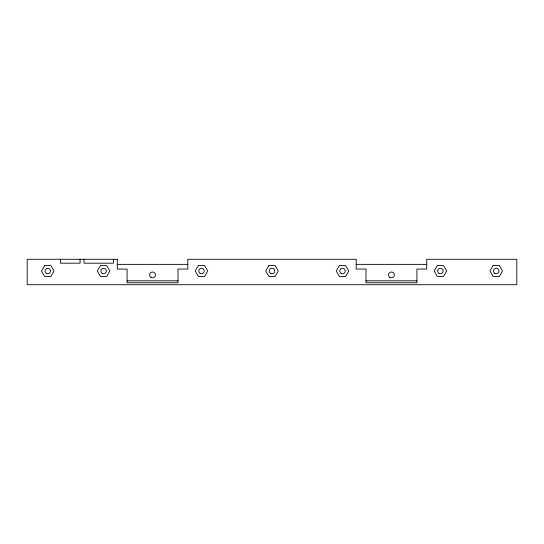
<?xml version="1.0" encoding="UTF-8"?>
<svg xmlns="http://www.w3.org/2000/svg" width="544" height="544" viewBox="0 0 544 544"><rect width="100%" height="100%" fill="white"/><g stroke="black" fill="none" stroke-linecap="round" stroke-linejoin="round"><path stroke-width="0.82" d="M117.286 264.364L187.85 264.364M356.15 264.364L426.714 264.364M127.078 280.813L177.997 280.813M366.003 280.813L416.922 280.813M113.37 259.27L113.37 263.187L83.994 263.187L83.994 259.27M80.077 259.27L80.077 263.187L60.493 263.187L60.493 259.27M44.628 265.594L41.494 271.021L44.628 276.447L50.898 276.447L54.033 271.021L50.898 265.594L44.628 265.594M100.443 265.594L97.308 271.021L100.443 276.447L106.712 276.447L109.847 271.021L106.712 265.594L100.443 265.594M198.363 265.594L195.228 271.021L198.363 276.447L204.632 276.447L207.767 271.021L204.632 265.594L198.363 265.594M268.865 265.594L265.73 271.021L268.865 276.447L275.135 276.447L278.27 271.021L275.135 265.594L268.865 265.594M339.368 265.594L336.233 271.021L339.368 276.447L345.637 276.447L348.772 271.021L345.637 265.594L339.368 265.594M437.288 265.594L434.153 271.021L437.288 276.447L443.557 276.447L446.692 271.021L443.557 265.594L437.288 265.594M493.102 265.594L489.967 271.021L493.102 276.447L499.372 276.447L502.506 271.021L499.372 265.594L493.102 265.594M117.286 259.27L27.2 259.27L27.2 284.73L516.8 284.73L516.8 259.27L426.714 259.27L426.714 269.062L416.922 269.062L416.922 282.771L366.003 282.771L366.003 269.062L356.211 269.062L356.211 259.27L187.789 259.27L187.789 269.062L177.997 269.062L177.997 282.771L127.078 282.771L127.078 269.062L117.286 269.062L117.286 259.27M46.39 273.394A2.74 2.74 0 0 0 50.504 271.021A2.74 2.74 0 0 0 46.39 268.648A2.74 2.74 0 0 0 46.39 273.394M102.204 273.394A2.74 2.74 0 0 0 106.318 271.021A2.74 2.74 0 0 0 102.204 268.648A2.74 2.74 0 0 0 102.204 273.394M200.124 273.394A2.74 2.74 0 0 0 204.238 271.021A2.74 2.74 0 0 0 200.124 268.648A2.74 2.74 0 0 0 200.124 273.394M270.626 273.394A2.74 2.74 0 0 0 274.74 271.021A2.74 2.74 0 0 0 270.626 268.648A2.74 2.74 0 0 0 270.626 273.394M341.129 273.394A2.74 2.74 0 0 0 345.243 271.021A2.74 2.74 0 0 0 341.129 268.648A2.74 2.74 0 0 0 341.129 273.394M439.049 273.394A2.74 2.74 0 0 0 443.163 271.021A2.74 2.74 0 0 0 439.049 268.648A2.74 2.74 0 0 0 439.049 273.394M151.069 277.481A2.938 2.938 0 0 0 155.475 274.938A2.938 2.938 0 0 0 151.069 272.394A2.938 2.938 0 0 0 151.069 277.481M389.994 277.481A2.938 2.938 0 0 0 394.4 274.938A2.938 2.938 0 0 0 389.994 272.394A2.938 2.938 0 0 0 389.994 277.481M494.863 273.394A2.74 2.74 0 0 0 498.977 271.021A2.74 2.74 0 0 0 494.863 268.648A2.74 2.74 0 0 0 494.863 273.394"/></g></svg>
